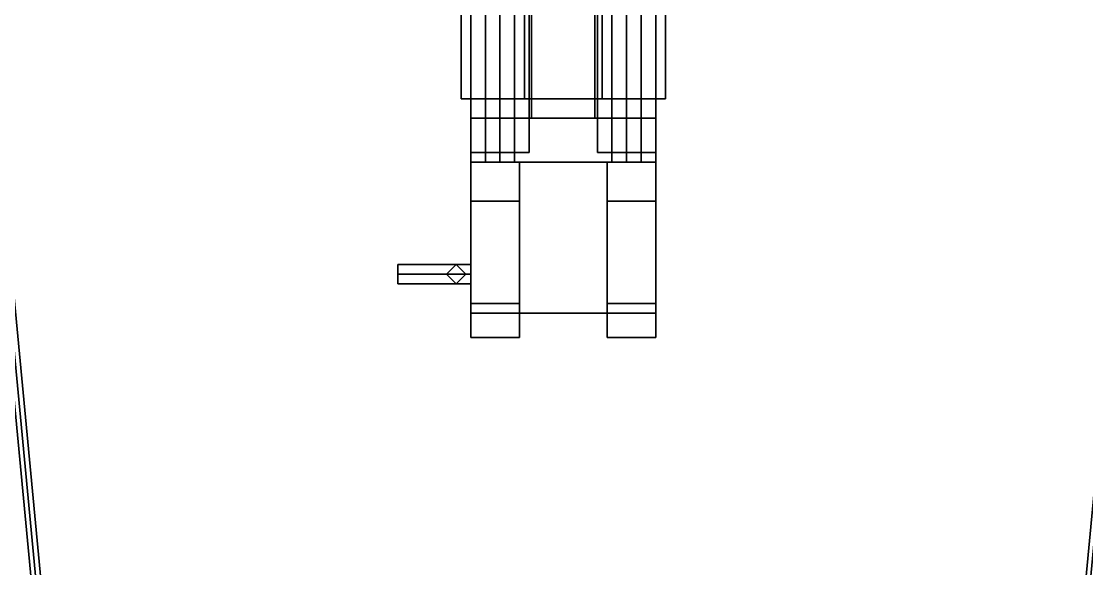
# Model space of a CAD drawing. Header units: millimetres. Extents: x -3.5 to 3.5, y -23.5 to 25.1.
# Drawn here: x -1.113 to 1.075, y -16.365 to -15.241 of the extents above; entities that cross this region are included whole.
import ezdxf

# ---------------------------------------------------------------- set-up
doc = ezdxf.new("R2010")
doc.units = ezdxf.units.MM
for name, color, linetype in [('gun', 1, 'Continuous'), ('sleeve', 5, 'Continuous'), ('superstructure', 3, 'Continuous')]:
    doc.layers.add(name, color=color, linetype=linetype)

msp = doc.modelspace()

# ---------------------------------------------------------------- linework, layer by layer
msp.add_3dface([(3.12, 12.85, -1.31), (3.12, -16.49, -1.31), (-3.12, -16.49, -1.31), (-3.12, 12.85, -1.31)])
at = {"layer": 'gun'}
for points in [[(-0.065, -14.04, 3.3426), (-0.13, -14.04, 3.23), (-0.13, -15.44, 3.23), (-0.065, -15.44, 3.3426)], [(-0.13, -14.04, 3.23), (-0.065, -14.04, 3.1174), (-0.065, -15.44, 3.1174), (-0.13, -15.44, 3.23)], [(-0.065, -14.04, 3.1174), (0.065, -14.04, 3.1174), (0.065, -15.44, 3.1174), (-0.065, -15.44, 3.1174)], [(0.065, -14.04, 3.3426), (-0.065, -14.04, 3.3426), (-0.065, -15.44, 3.3426), (0.065, -15.44, 3.3426)], [(0.13, -14.04, 3.23), (0.065, -14.04, 3.3426), (0.065, -15.44, 3.3426), (0.13, -15.44, 3.23)], [(0.065, -14.04, 3.1174), (0.13, -14.04, 3.23), (0.13, -15.44, 3.23), (0.065, -15.44, 3.1174)], [(-0.13, -14.72, 3.5), (-0.16, -14.72, 3.47), (-0.16, -15.53, 3.47), (-0.13, -15.53, 3.5)], [(-0.16, -14.72, 3.47), (-0.13, -14.72, 3.44), (-0.13, -15.53, 3.44), (-0.16, -15.53, 3.47)], [(-0.1, -14.72, 3.47), (-0.13, -14.72, 3.5), (-0.13, -15.53, 3.5), (-0.1, -15.53, 3.47)], [(-0.13, -14.72, 3.44), (-0.1, -14.72, 3.47), (-0.1, -15.53, 3.47), (-0.13, -15.53, 3.44)], [(0.1, -14.72, 3.47), (0.13, -14.72, 3.44), (0.13, -15.53, 3.44), (0.1, -15.53, 3.47)], [(0.13, -14.72, 3.5), (0.1, -14.72, 3.47), (0.1, -15.53, 3.47), (0.13, -15.53, 3.5)], [(0.13, -14.72, 3.44), (0.16, -14.72, 3.47), (0.16, -15.53, 3.47), (0.13, -15.53, 3.44)], [(0.16, -14.72, 3.47), (0.13, -14.72, 3.5), (0.13, -15.53, 3.5), (0.16, -15.53, 3.47)], [(0.19, -15.44, 3.02), (-0.19, -15.44, 3.02), (-0.19, -15.44, 3.34), (0.19, -15.44, 3.34)], [(-0.19, -15.44, 3.02), (-0.19, -15.53, 3.02), (-0.19, -15.53, 3.34), (-0.19, -15.44, 3.34)], [(0.19, -15.53, 3.02), (-0.19, -15.53, 3.02), (-0.19, -15.44, 3.02), (0.19, -15.44, 3.02)], [(-0.19, -15.44, 3.34), (-0.19, -15.53, 3.34), (0.19, -15.53, 3.34), (0.19, -15.44, 3.34)], [(0.19, -15.44, 3.34), (0.19, -15.53, 3.34), (0.19, -15.53, 3.02), (0.19, -15.44, 3.02)], [(-0.19, -15.53, 3.02), (-0.19, -15.84, 3.02), (-0.19, -15.82, 3.38), (-0.19, -15.53, 3.38)], [(0.19, -15.53, 3.34), (-0.19, -15.53, 3.34), (-0.19, -15.53, 3.02), (0.19, -15.53, 3.02)], [(0.19, -15.84, 3.02), (-0.19, -15.84, 3.02), (-0.19, -15.53, 3.02), (0.19, -15.53, 3.02)], [(-0.19, -15.53, 3.52), (-0.19, -15.61, 3.52), (-0.09, -15.61, 3.52), (-0.09, -15.53, 3.52)], [(-0.19, -15.53, 3.38), (-0.19, -15.82, 3.38), (-0.09, -15.82, 3.38), (-0.09, -15.53, 3.38)], [(-0.09, -15.53, 3.34), (-0.19, -15.53, 3.34), (-0.19, -15.53, 3.52), (-0.09, -15.53, 3.52)], [(-0.19, -15.53, 3.38), (-0.19, -15.61, 3.38), (-0.19, -15.61, 3.52), (-0.19, -15.53, 3.52)], [(-0.09, -15.53, 3.38), (-0.09, -15.82, 3.38), (-0.09, -15.84, 3.02), (-0.09, -15.53, 3.02)], [(-0.09, -15.53, 3.08), (-0.09, -15.84, 3.08), (0.09, -15.84, 3.08), (0.09, -15.53, 3.08)], [(-0.09, -15.53, 3.52), (-0.09, -15.61, 3.52), (-0.09, -15.61, 3.38), (-0.09, -15.53, 3.38)], [(0.09, -15.53, 3.02), (0.09, -15.84, 3.02), (0.09, -15.82, 3.38), (0.09, -15.53, 3.38)], [(0.09, -15.53, 3.52), (0.09, -15.61, 3.52), (0.19, -15.61, 3.52), (0.19, -15.53, 3.52)], [(0.09, -15.53, 3.38), (0.09, -15.82, 3.38), (0.19, -15.82, 3.38), (0.19, -15.53, 3.38)], [(0.09, -15.53, 3.38), (0.09, -15.61, 3.38), (0.09, -15.61, 3.52), (0.09, -15.53, 3.52)], [(0.19, -15.53, 3.34), (0.09, -15.53, 3.34), (0.09, -15.53, 3.52), (0.19, -15.53, 3.52)], [(0.19, -15.53, 3.38), (0.19, -15.82, 3.38), (0.19, -15.84, 3.02), (0.19, -15.53, 3.02)], [(0.19, -15.53, 3.52), (0.19, -15.61, 3.52), (0.19, -15.61, 3.38), (0.19, -15.53, 3.38)], [(-0.09, -15.61, 3.52), (-0.19, -15.61, 3.52), (-0.19, -15.61, 3.38), (-0.09, -15.61, 3.38)], [(0.19, -15.61, 3.52), (0.09, -15.61, 3.52), (0.09, -15.61, 3.38), (0.19, -15.61, 3.38)], [(-0.34, -15.78, 2.94), (-0.34, -15.76, 2.96), (-0.34, -15.74, 2.94), (-0.34, -15.76, 2.92)], [(-0.22, -15.74, 2.94), (-0.2, -15.76, 2.92), (-0.34, -15.76, 2.92), (-0.34, -15.74, 2.94)], [(-0.24, -15.76, 2.96), (-0.22, -15.74, 2.94), (-0.34, -15.74, 2.94), (-0.34, -15.76, 2.96)], [(-0.19, -15.76, 3.2), (-0.19, -15.74, 3.18), (-0.22, -15.74, 3.18), (-0.24, -15.76, 3.2)], [(-0.22, -15.74, 2.94), (-0.24, -15.76, 2.96), (-0.24, -15.76, 3.2), (-0.22, -15.74, 3.18)], [(-0.19, -15.74, 3.18), (-0.19, -15.76, 3.16), (-0.2, -15.76, 3.16), (-0.22, -15.74, 3.18)], [(-0.2, -15.76, 2.92), (-0.22, -15.74, 2.94), (-0.22, -15.74, 3.18), (-0.2, -15.76, 3.16)], [(-0.2, -15.76, 2.92), (-0.22, -15.78, 2.94), (-0.34, -15.78, 2.94), (-0.34, -15.76, 2.92)], [(-0.22, -15.78, 2.94), (-0.24, -15.76, 2.96), (-0.34, -15.76, 2.96), (-0.34, -15.78, 2.94)], [(-0.19, -15.78, 3.18), (-0.19, -15.76, 3.2), (-0.24, -15.76, 3.2), (-0.22, -15.78, 3.18)], [(-0.24, -15.76, 2.96), (-0.22, -15.78, 2.94), (-0.22, -15.78, 3.18), (-0.24, -15.76, 3.2)], [(-0.19, -15.76, 3.16), (-0.19, -15.78, 3.18), (-0.22, -15.78, 3.18), (-0.2, -15.76, 3.16)], [(-0.22, -15.78, 2.94), (-0.2, -15.76, 2.92), (-0.2, -15.76, 3.16), (-0.22, -15.78, 3.18)], [(-0.19, -15.84, 3.02), (-0.19, -15.89, 3.06), (-0.19, -15.89, 3.31), (-0.19, -15.82, 3.38)], [(-0.19, -15.82, 3.38), (-0.19, -15.89, 3.31), (-0.09, -15.89, 3.31), (-0.09, -15.82, 3.38)], [(-0.09, -15.82, 3.38), (-0.09, -15.89, 3.31), (-0.09, -15.89, 3.06), (-0.09, -15.84, 3.02)], [(0.09, -15.84, 3.02), (0.09, -15.89, 3.06), (0.09, -15.89, 3.31), (0.09, -15.82, 3.38)], [(0.09, -15.82, 3.38), (0.09, -15.89, 3.31), (0.19, -15.89, 3.31), (0.19, -15.82, 3.38)], [(0.19, -15.82, 3.38), (0.19, -15.89, 3.31), (0.19, -15.89, 3.06), (0.19, -15.84, 3.02)], [(-0.09, -15.89, 3.06), (-0.19, -15.89, 3.06), (-0.19, -15.84, 3.02), (-0.09, -15.84, 3.02)], [(0.09, -15.84, 3.08), (-0.09, -15.84, 3.08), (-0.09, -15.84, 3.02), (0.09, -15.84, 3.02)], [(0.19, -15.89, 3.06), (0.09, -15.89, 3.06), (0.09, -15.84, 3.02), (0.19, -15.84, 3.02)], [(-0.09, -15.89, 3.31), (-0.19, -15.89, 3.31), (-0.19, -15.89, 3.06), (-0.09, -15.89, 3.06)], [(0.19, -15.89, 3.31), (0.09, -15.89, 3.31), (0.09, -15.89, 3.06), (0.19, -15.89, 3.06)]]:
    msp.add_3dface(points, dxfattribs=at)
at = {"layer": 'sleeve'}
for points in [[(-0.08, -14.21, 3.3686), (-0.16, -14.21, 3.23), (-0.16, -15.4, 3.23), (-0.08, -15.4, 3.3686)], [(-0.16, -14.21, 3.23), (-0.08, -14.21, 3.0914), (-0.08, -15.4, 3.0914), (-0.16, -15.4, 3.23)], [(-0.08, -14.21, 3.0914), (0.08, -14.21, 3.0914), (0.08, -15.4, 3.0914), (-0.08, -15.4, 3.0914)], [(0.08, -14.21, 3.3686), (-0.08, -14.21, 3.3686), (-0.08, -15.4, 3.3686), (0.08, -15.4, 3.3686)], [(0.16, -14.21, 3.23), (0.08, -14.21, 3.3686), (0.08, -15.4, 3.3686), (0.16, -15.4, 3.23)], [(0.08, -14.21, 3.0914), (0.16, -14.21, 3.23), (0.16, -15.4, 3.23), (0.08, -15.4, 3.0914)], [(-0.16, -14.68, 3.522), (-0.19, -14.68, 3.47), (-0.19, -15.51, 3.47), (-0.16, -15.51, 3.522)], [(-0.19, -14.68, 3.47), (-0.16, -14.68, 3.418), (-0.16, -15.51, 3.418), (-0.19, -15.51, 3.47)], [(-0.1, -14.68, 3.522), (-0.16, -14.68, 3.522), (-0.16, -15.51, 3.522), (-0.1, -15.51, 3.522)], [(-0.16, -14.68, 3.418), (-0.1, -14.68, 3.418), (-0.1, -15.51, 3.418), (-0.16, -15.51, 3.418)], [(-0.07, -14.68, 3.47), (-0.1, -14.68, 3.522), (-0.1, -15.51, 3.522), (-0.07, -15.51, 3.47)], [(-0.1, -14.68, 3.418), (-0.07, -14.68, 3.47), (-0.07, -15.51, 3.47), (-0.1, -15.51, 3.418)], [(0.07, -14.68, 3.47), (0.1, -14.68, 3.418), (0.1, -15.51, 3.418), (0.07, -15.51, 3.47)], [(0.1, -14.68, 3.522), (0.07, -14.68, 3.47), (0.07, -15.51, 3.47), (0.1, -15.51, 3.522)], [(0.1, -14.68, 3.418), (0.16, -14.68, 3.418), (0.16, -15.51, 3.418), (0.1, -15.51, 3.418)], [(0.16, -14.68, 3.522), (0.1, -14.68, 3.522), (0.1, -15.51, 3.522), (0.16, -15.51, 3.522)], [(0.16, -14.68, 3.418), (0.19, -14.68, 3.47), (0.19, -15.51, 3.47), (0.16, -15.51, 3.418)], [(0.19, -14.68, 3.47), (0.16, -14.68, 3.522), (0.16, -15.51, 3.522), (0.19, -15.51, 3.47)], [(-0.21, -15.12, 3.14), (-0.21, -15.4, 3.14), (-0.21, -15.4, 3.48), (-0.21, -15.12, 3.48)], [(0.21, -15.4, 3.14), (-0.21, -15.4, 3.14), (-0.21, -15.12, 3.14), (0.21, -15.12, 3.14)], [(-0.21, -15.12, 3.48), (-0.21, -15.4, 3.48), (-0.08, -15.4, 3.56), (-0.08, -15.12, 3.56)], [(-0.08, -15.12, 3.56), (-0.08, -15.4, 3.56), (0.08, -15.4, 3.56), (0.08, -15.12, 3.56)], [(0.08, -15.12, 3.56), (0.08, -15.4, 3.56), (0.21, -15.4, 3.48), (0.21, -15.12, 3.48)], [(0.21, -15.12, 3.48), (0.21, -15.4, 3.48), (0.21, -15.4, 3.14), (0.21, -15.12, 3.14)], [(0.21, -15.4, 3.48), (-0.21, -15.4, 3.48), (-0.21, -15.4, 3.14), (0.21, -15.4, 3.14)], [(0.08, -15.4, 3.56), (-0.08, -15.4, 3.56), (-0.21, -15.4, 3.48), (0.21, -15.4, 3.48)], [(0.08, -15.4, 3.3686), (-0.08, -15.4, 3.3686), (-0.16, -15.4, 3.23), (0.16, -15.4, 3.23)], [(0.16, -15.4, 3.23), (-0.16, -15.4, 3.23), (-0.08, -15.4, 3.0914), (0.08, -15.4, 3.0914)], [(-0.1, -15.51, 3.522), (-0.16, -15.51, 3.522), (-0.19, -15.51, 3.47), (-0.07, -15.51, 3.47)], [(-0.07, -15.51, 3.47), (-0.19, -15.51, 3.47), (-0.16, -15.51, 3.418), (-0.1, -15.51, 3.418)], [(0.19, -15.51, 3.47), (0.07, -15.51, 3.47), (0.1, -15.51, 3.418), (0.16, -15.51, 3.418)], [(0.16, -15.51, 3.522), (0.1, -15.51, 3.522), (0.07, -15.51, 3.47), (0.19, -15.51, 3.47)]]:
    msp.add_3dface(points, dxfattribs=at)
at = {"layer": 'superstructure'}
for points in [[(-0.99, -17.37, 5.66), (-1, -17.37, 5.67), (-1.99, -6.92, 5.98), (-1.98, -6.92, 5.97)], [(-1, -17.37, 5.67), (-0.99, -17.37, 5.68), (-1.98, -6.92, 5.99), (-1.99, -6.92, 5.98)], [(-0.98, -17.37, 5.67), (-0.99, -17.37, 5.66), (-1.98, -6.92, 5.97), (-1.97, -6.92, 5.98)], [(-0.99, -17.37, 5.68), (-0.98, -17.37, 5.67), (-1.97, -6.92, 5.98), (-1.98, -6.92, 5.99)], [(0.98, -17.37, 5.67), (0.99, -17.37, 5.68), (1.98, -6.92, 5.99), (1.97, -6.92, 5.98)], [(0.99, -17.37, 5.66), (0.98, -17.37, 5.67), (1.97, -6.92, 5.98), (1.98, -6.92, 5.97)], [(0.99, -17.37, 5.68), (1, -17.37, 5.67), (1.99, -6.92, 5.98), (1.98, -6.92, 5.99)], [(1, -17.37, 5.67), (0.99, -17.37, 5.66), (1.98, -6.92, 5.97), (1.99, -6.92, 5.98)], [(-1.63, -10.67, 2.34), (-2.33, -17.99, 2.34), (2.33, -17.99, 2.34), (1.63, -10.67, 2.34)]]:
    msp.add_3dface(points, dxfattribs=at)

doc.saveas('drawing.dxf')
